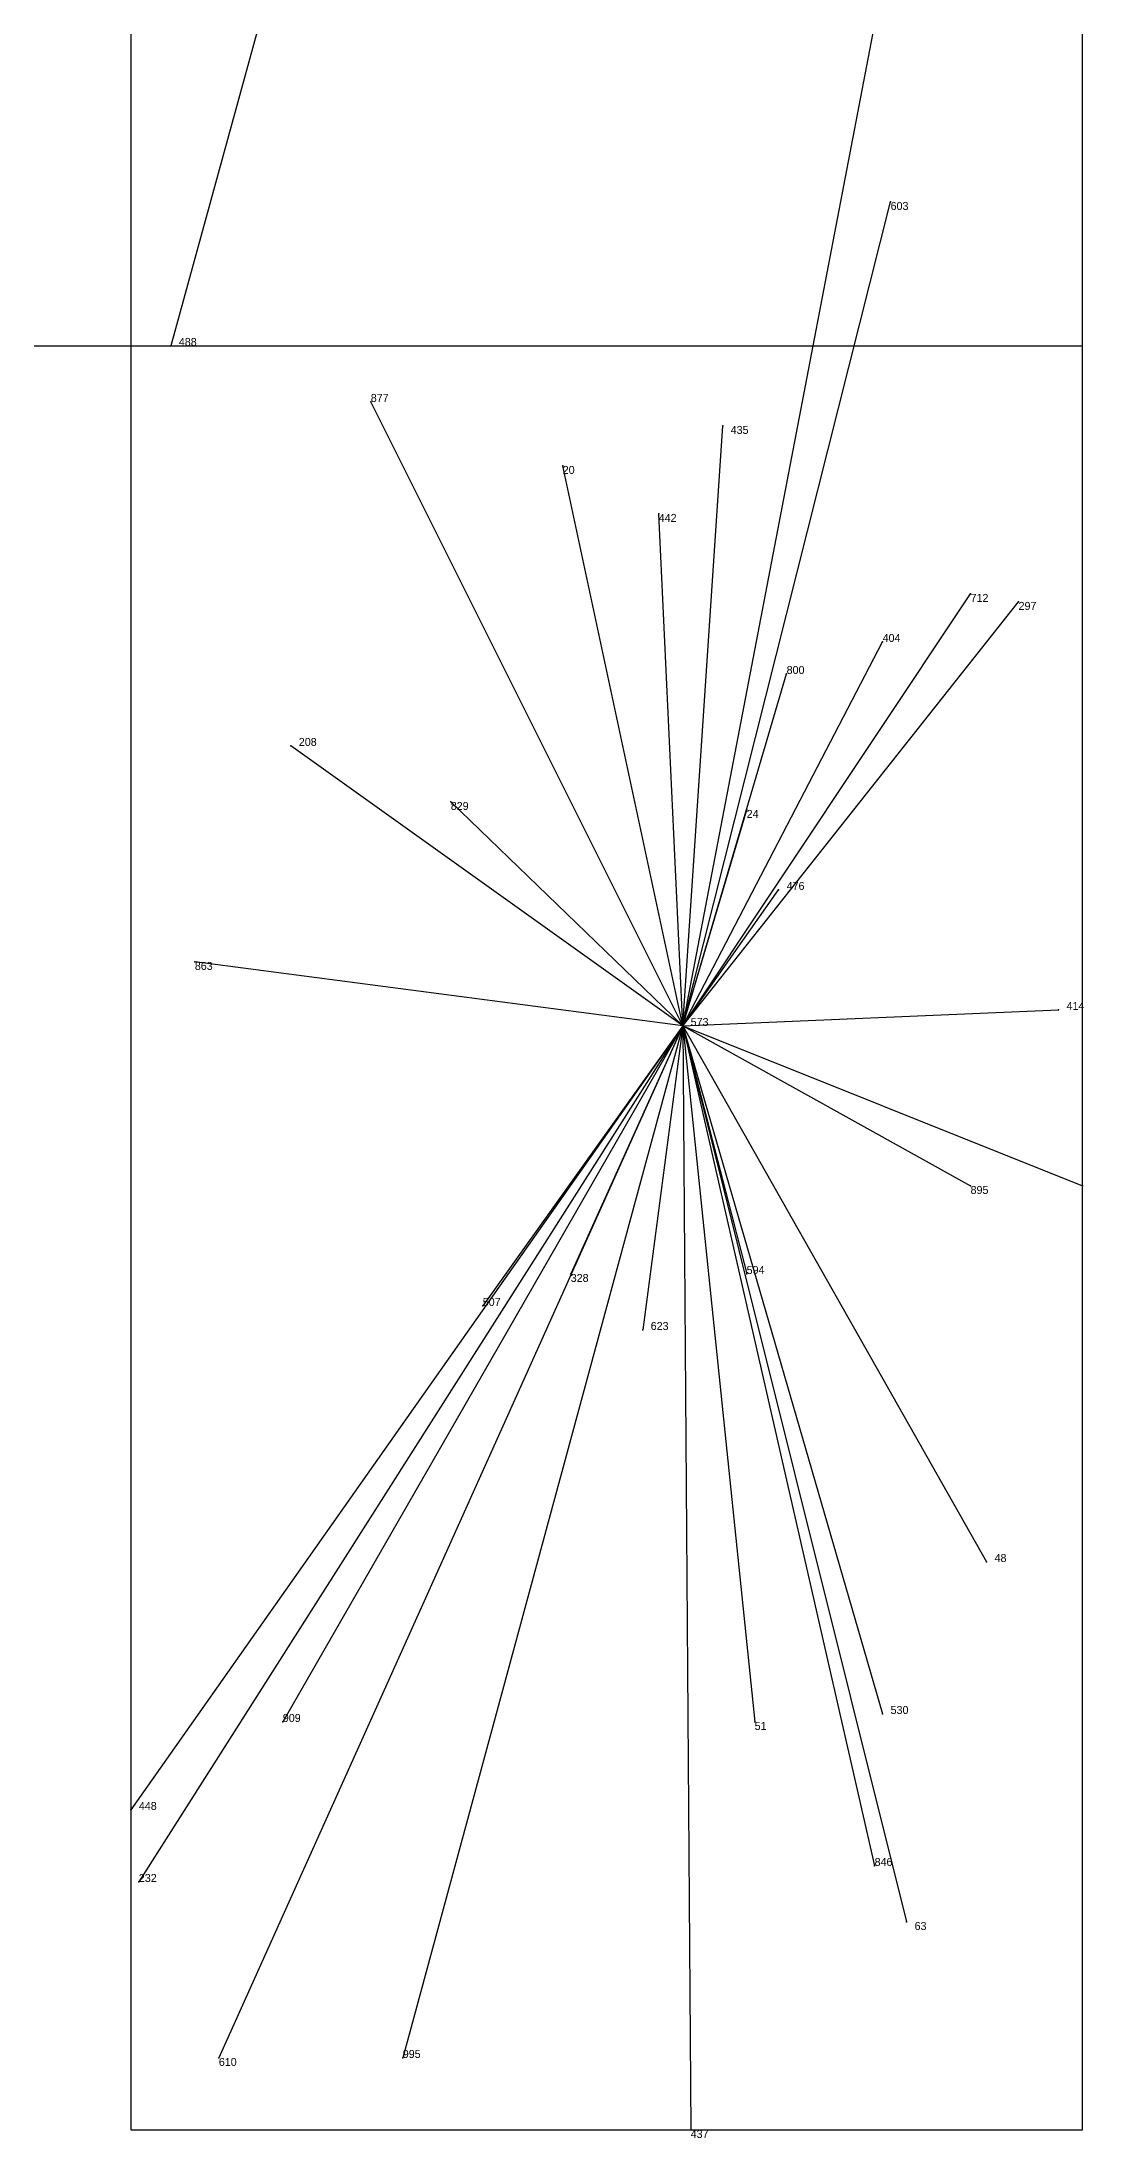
# Model space of a CAD drawing. Extents: x 0 to 1, y 0 to 1.
# Drawn here: x 0.5909 to 0.7212, y 0.015 to 0.277 of the extents above; entities that cross this region are included whole.
import ezdxf

# ---------------------------------------------------------------- set-up
doc = ezdxf.new("R2010")
doc.units = 0
for name, color, linetype in [('Clients', 3, 'CONTINUOUS'), ('Facilities', 3, 'CONTINUOUS'), ('Facilities_lines', 3, 'CONTINUOUS'), ('Min_max_boxes', 1, 'CONTINUOUS'), ('Normals', 1, 'CONTINUOUS'), ('Source_points', 5, 'CONTINUOUS'), ('Text', 3, 'CONTINUOUS')]:
    doc.layers.add(name, color=color, linetype=linetype)

msp = doc.modelspace()

# ---------------------------------------------------------------- linework, layer by layer
at = {"layer": 'Clients', "color": 5}
for p in [(0.697, 0.257), (0.607, 0.239), (0.632, 0.232), (0.676, 0.229), (0.656, 0.224), (0.668, 0.218), (0.707, 0.208), (0.713, 0.207), (0.696, 0.202), (0.684, 0.198), (0.622, 0.189), (0.642, 0.182), (0.679, 0.181), (0.683, 0.171), (0.61, 0.162), (0.718, 0.156), (0.707, 0.134), (0.721, 0.134), (0.657, 0.123), (0.679, 0.123), (0.646, 0.119), (0.666, 0.116), (0.709, 0.087), (0.621, 0.067), (0.68, 0.067), (0.696, 0.068), (0.602, 0.056), (0.695, 0.049), (0.603, 0.047), (0.699, 0.042), (0.613, 0.025), (0.636, 0.025), (0.672, 0.016)]:
    msp.add_point(p, dxfattribs=at)
at = {"layer": 'Facilities', "color": 3}
msp.add_point((0.671, 0.154), dxfattribs=at)
at = {"layer": 'Facilities_lines', "color": 3}
for p, q in [((0.654, 0.41), (0.607, 0.239)), ((0.671, 0.154), (0.695, 0.279)), ((0.671, 0.154), (0.697, 0.257)), ((0.671, 0.154), (0.632, 0.232)), ((0.671, 0.154), (0.676, 0.229)), ((0.671, 0.154), (0.656, 0.224)), ((0.671, 0.154), (0.668, 0.218)), ((0.671, 0.154), (0.707, 0.208)), ((0.671, 0.154), (0.713, 0.207)), ((0.671, 0.154), (0.696, 0.202)), ((0.671, 0.154), (0.684, 0.198)), ((0.671, 0.154), (0.622, 0.189)), ((0.671, 0.154), (0.642, 0.182)), ((0.671, 0.154), (0.679, 0.181)), ((0.671, 0.154), (0.683, 0.171)), ((0.671, 0.154), (0.61, 0.162)), ((0.671, 0.154), (0.718, 0.156)), ((0.671, 0.154), (0.602, 0.056)), ((0.671, 0.154), (0.603, 0.047)), ((0.671, 0.154), (0.613, 0.025)), ((0.671, 0.154), (0.621, 0.067)), ((0.671, 0.154), (0.636, 0.025)), ((0.671, 0.154), (0.646, 0.119)), ((0.671, 0.154), (0.657, 0.123)), ((0.671, 0.154), (0.666, 0.116)), ((0.671, 0.154), (0.68, 0.067)), ((0.671, 0.154), (0.672, 0.016)), ((0.671, 0.154), (0.709, 0.087)), ((0.671, 0.154), (0.699, 0.042)), ((0.671, 0.154), (0.721, 0.134)), ((0.671, 0.154), (0.696, 0.068)), ((0.671, 0.154), (0.679, 0.123)), ((0.671, 0.154), (0.695, 0.049)), ((0.671, 0.154), (0.707, 0.134))]:
    msp.add_line(p, q, dxfattribs=at)
at = {"layer": 'Min_max_boxes', "color": 1}
for p, q in [((0.721, 0.239), (0.721, 0.594)), ((0.721, 0.239), (0.721, 0.594)), ((0.602, 0.279), (0.602, 0.016)), ((0.602, 0.279), (0.602, 0.016)), ((0.721, 0.016), (0.721, 0.279)), ((0.721, 0.016), (0.721, 0.279)), ((0.558, 0.239), (0.721, 0.239)), ((0.558, 0.239), (0.721, 0.239)), ((0.721, 0.239), (0.721, 0.239)), ((0.602, 0.016), (0.721, 0.016)), ((0.602, 0.016), (0.721, 0.016)), ((0.602, 0.016), (0.602, 0.016)), ((0.721, 0.016), (0.721, 0.016))]:
    msp.add_line(p, q, dxfattribs=at)
at = {"layer": 'Normals', "color": 1}
for p, q in [((0.697, 0.257), (0.697, 0.257, 0.1)), ((0.607, 0.239), (0.607, 0.239, 0.1)), ((0.632, 0.232), (0.632, 0.232, 0.1)), ((0.676, 0.229), (0.676, 0.229, 0.1)), ((0.656, 0.224), (0.656, 0.224, 0.1)), ((0.668, 0.218), (0.668, 0.218, 0.1)), ((0.707, 0.208), (0.707, 0.208, 0.1)), ((0.713, 0.207), (0.713, 0.207, 0.1)), ((0.696, 0.202), (0.696, 0.202, 0.1)), ((0.684, 0.198), (0.684, 0.198, 0.1)), ((0.622, 0.189), (0.622, 0.189, 0.1)), ((0.642, 0.182), (0.642, 0.182, 0.1)), ((0.679, 0.181), (0.679, 0.181, 0.1)), ((0.683, 0.171), (0.683, 0.171, 0.1)), ((0.61, 0.162), (0.61, 0.162, 0.1)), ((0.718, 0.156), (0.718, 0.156, 0.1)), ((0.671, 0.154), (0.671, 0.154, 0.1)), ((0.707, 0.134), (0.707, 0.134, 0.1)), ((0.721, 0.134), (0.721, 0.134, 0.1)), ((0.657, 0.123), (0.657, 0.123, 0.1)), ((0.679, 0.123), (0.679, 0.123, 0.1)), ((0.646, 0.119), (0.646, 0.119, 0.1)), ((0.666, 0.116), (0.666, 0.116, 0.1)), ((0.709, 0.087), (0.709, 0.087, 0.1)), ((0.621, 0.067), (0.621, 0.067, 0.1)), ((0.68, 0.067), (0.68, 0.067, 0.1)), ((0.696, 0.068), (0.696, 0.068, 0.1)), ((0.602, 0.056), (0.602, 0.056, 0.1)), ((0.695, 0.049), (0.695, 0.049, 0.1)), ((0.603, 0.047), (0.603, 0.047, 0.1)), ((0.699, 0.042), (0.699, 0.042, 0.1)), ((0.613, 0.025), (0.613, 0.025, 0.1)), ((0.636, 0.025), (0.636, 0.025, 0.1)), ((0.672, 0.016), (0.672, 0.016, 0.1))]:
    msp.add_line(p, q, dxfattribs=at)
at = {"layer": 'Source_points', "color": 5}
for p in [(0.697, 0.257), (0.607, 0.239), (0.632, 0.232), (0.676, 0.229), (0.656, 0.224), (0.668, 0.218), (0.707, 0.208), (0.713, 0.207), (0.696, 0.202), (0.684, 0.198), (0.622, 0.189), (0.642, 0.182), (0.679, 0.181), (0.683, 0.171), (0.61, 0.162), (0.718, 0.156), (0.671, 0.154), (0.707, 0.134), (0.721, 0.134), (0.657, 0.123), (0.679, 0.123), (0.646, 0.119), (0.666, 0.116), (0.709, 0.087), (0.621, 0.067), (0.68, 0.067), (0.696, 0.068), (0.602, 0.056), (0.695, 0.049), (0.603, 0.047), (0.699, 0.042), (0.613, 0.025), (0.636, 0.025), (0.672, 0.016)]:
    msp.add_point(p, dxfattribs=at)

# ---------------------------------------------------------------- texts
at = {"layer": 'Text', "color": 3}
for s, p in [('603', (0.697, 0.256)), ('488', (0.608, 0.239)), ('877', (0.632, 0.232)), ('435', (0.677, 0.228)), ('20', (0.656, 0.223)), ('442', (0.668, 0.217)), ('712', (0.707, 0.207)), ('297', (0.713, 0.206)), ('404', (0.696, 0.202)), ('800', (0.684, 0.198)), ('208', (0.623, 0.189)), ('829', (0.642, 0.181)), ('24', (0.679, 0.18)), ('476', (0.684, 0.171)), ('863', (0.61, 0.161)), ('573', (0.672, 0.154)), ('414', (0.719, 0.156)), ('895', (0.707, 0.133)), ('594', (0.679, 0.123)), ('328', (0.657, 0.122)), ('507', (0.646, 0.119)), ('623', (0.667, 0.116)), ('48', (0.71, 0.087)), ('530', (0.697, 0.068)), ('909', (0.621, 0.067)), ('51', (0.68, 0.066)), ('448', (0.603, 0.056)), ('846', (0.695, 0.049)), ('232', (0.603, 0.047)), ('63', (0.7, 0.041)), ('610', (0.613, 0.024)), ('995', (0.636, 0.025)), ('437', (0.672, 0.015))]:
    msp.add_text(s, height=0.001, dxfattribs=at).set_placement(p)

doc.saveas('drawing.dxf')
